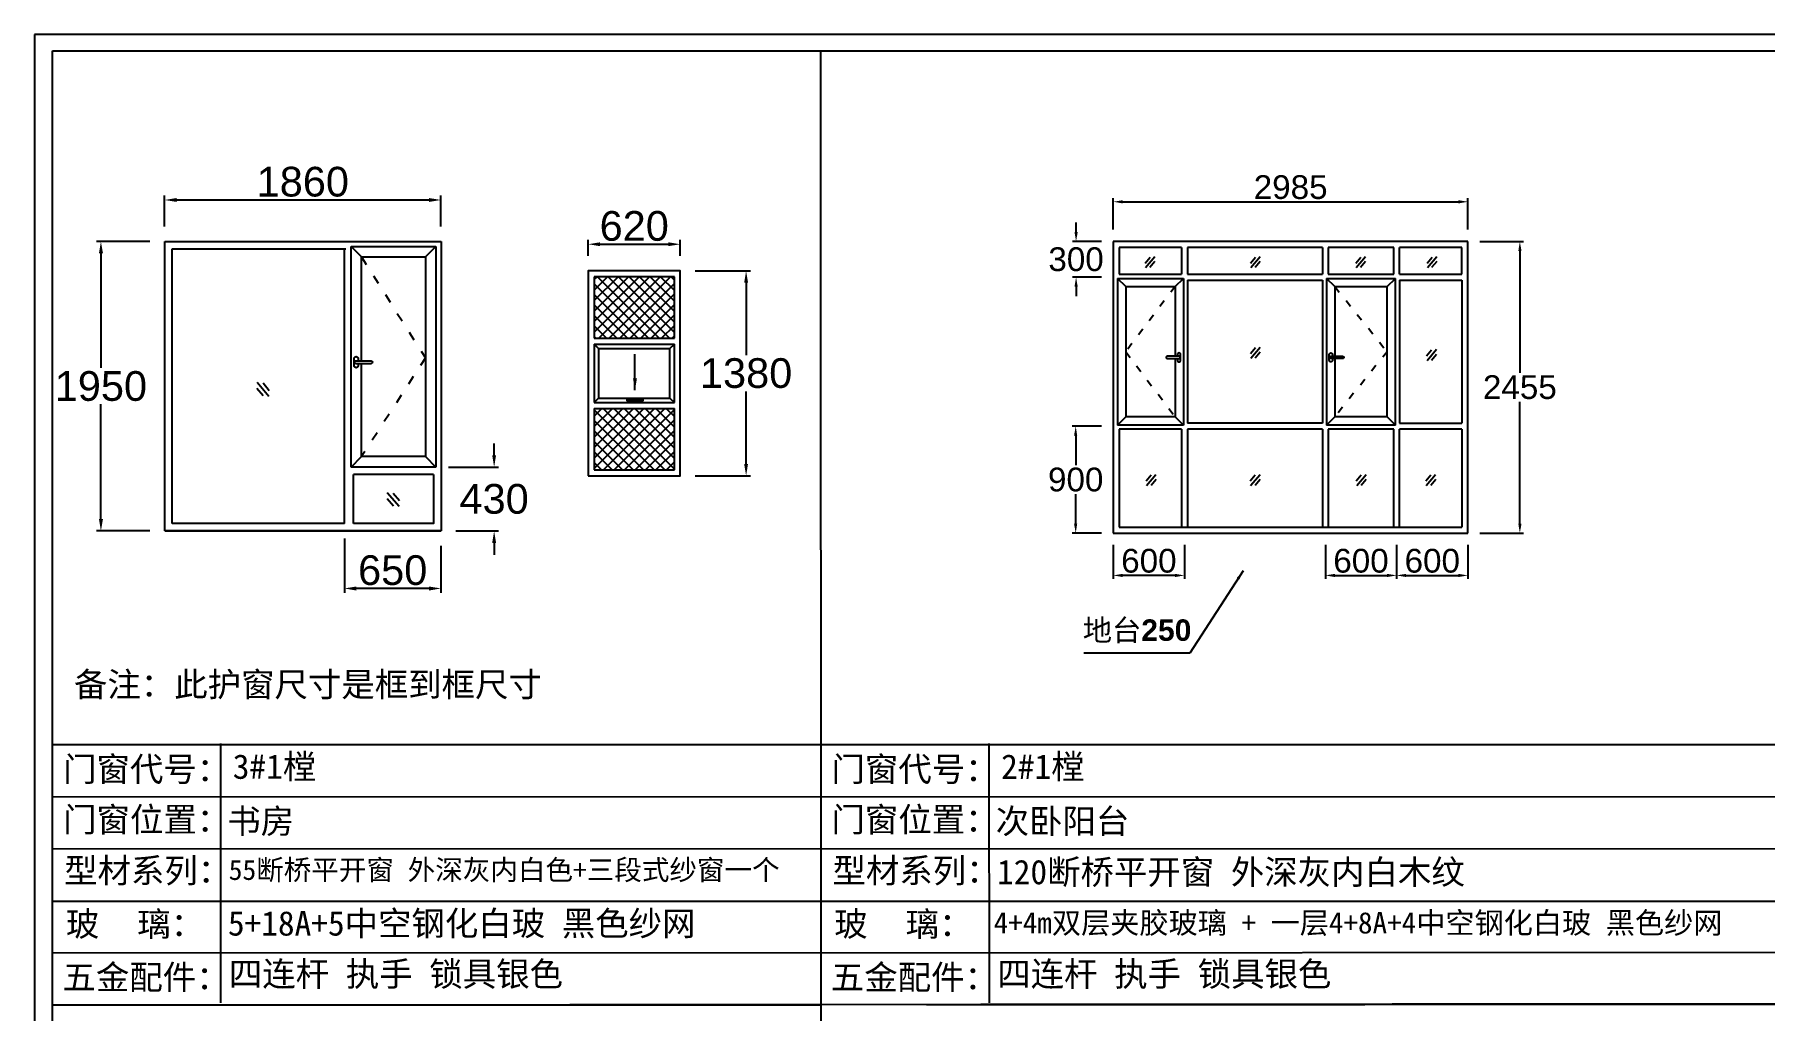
# Model space of a CAD drawing. Header units: inches. Extents: x -138455 to 599497, y -747149 to 13167.
# Drawn here: x 253552 to 268110, y -237677 to -229460 of the extents above; entities that cross this region are included whole.
import ezdxf

# ---------------------------------------------------------------- set-up
doc = ezdxf.new("R2010")
doc.units = ezdxf.units.IN
doc.header["$MEASUREMENT"] = 0
doc.header["$PDMODE"] = 35
doc.header["$PDSIZE"] = -3
doc.linetypes.add('ACAD_ISO03W100', pattern=[30, 12, -18])
doc.layers.add('0 @ 1', color=7, linetype='Continuous')
doc.styles.add('Annotative', font='arialbd.ttf')
doc.styles.get("Standard").update_dxf_attribs({"font": 'arial.ttf'})
doc.dimstyles.get("Standard").update_dxf_attribs({"dimtxt": 80, "dimasz": 70, "dimexe": 40, "dimexo": 80, "dimgap": 0, "dimtad": 1, "dimtih": 1, "dimtoh": 1, "dimdec": 0, "dimzin": 0, "dimdsep": 46, "dimtxsty": 'Standard', "dimcen": 0.09, "dimadec": 0, "dimazin": 0, "dimtfac": 1, "dimtdec": 0, "dimtofl": 0, "dimtmove": 0, "dimatfit": 3, "dimfxl": 0, "dimtolj": 1, "dimtzin": 0, "dimarcsym": 0})
pattern_1 = [(45, (9863.65, 1876.17), (-35.355339, 35.355339), []), (135, (9863.65, 1876.17), (-35.355339, -35.355339), [])]

# ---------------------------------------------------------------- blocks, each defined once
blk = doc.blocks.new('*D867')
at = {"color": 0, "lineweight": -2, "transparency": 16777216}
for p, q in [((262630, -233758), (262630, -234044)), ((263230, -233758), (263230, -234044)), ((263150, -234014), (262710, -234014))]:
    blk.add_line(p, q, dxfattribs=at)
at = {"color": 0, "transparency": 16777216}
for points in [[(262710, -234001), (262710, -234028), (262630, -234014)], [(263150, -234001), (263150, -234028), (263230, -234014)]]:
    blk.add_solid(points, dxfattribs=at)
at = {"layer": 'Defpoints', "color": 0, "transparency": 16777216}
for p in [(262630, -233658), (263230, -233658), (262630, -234014)]:
    blk.add_point(p, dxfattribs=at)
at = {"color": 0, "transparency": 16777216, "insert": (262930, -233892), "char_height": 200, "attachment_point": 5}
blk.add_mtext('\\A1;600', dxfattribs=at)
blk = doc.blocks.new('*D868')
at = {"color": 0, "lineweight": -2, "transparency": 16777216}
for p, q in [((264415, -233758), (264415, -234044)), ((265015, -233758), (265015, -234044)), ((264495, -234014), (264935, -234014))]:
    blk.add_line(p, q, dxfattribs=at)
at = {"color": 0, "transparency": 16777216}
for points in [[(264495, -234001), (264495, -234028), (264415, -234014)], [(264935, -234001), (264935, -234028), (265015, -234014)]]:
    blk.add_solid(points, dxfattribs=at)
at = {"layer": 'Defpoints', "color": 0, "transparency": 16777216}
for p in [(264415, -233658), (265015, -233658), (265015, -234014)]:
    blk.add_point(p, dxfattribs=at)
at = {"color": 0, "transparency": 16777216, "insert": (264715, -233892), "char_height": 200, "attachment_point": 5}
blk.add_mtext('\\A1;600', dxfattribs=at)
blk = doc.blocks.new('*D869')
at = {"color": 0, "lineweight": -2, "transparency": 16777216}
for p, q in [((265715, -231203), (266082, -231203)), ((266052, -231283), (266052, -232308)), ((266052, -233578), (266052, -232552)), ((265715, -233658), (266082, -233658))]:
    blk.add_line(p, q, dxfattribs=at)
at = {"color": 0, "transparency": 16777216}
for points in [[(266039, -231283), (266066, -231283), (266052, -231203)], [(266039, -233578), (266066, -233578), (266052, -233658)]]:
    blk.add_solid(points, dxfattribs=at)
at = {"layer": 'Defpoints', "color": 0, "transparency": 16777216}
for p in [(265615, -231203), (266052, -231203), (265615, -233658)]:
    blk.add_point(p, dxfattribs=at)
at = {"color": 0, "transparency": 16777216, "insert": (266052, -232430), "char_height": 200, "attachment_point": 5}
blk.add_mtext('\\A1;2455', dxfattribs=at)
blk = doc.blocks.new('*D870')
at = {"color": 0, "lineweight": -2, "transparency": 16777216}
for p, q in [((262317, -231123), (262317, -231043)), ((262530, -231203), (262287, -231203)), ((262530, -231503), (262287, -231503)), ((262317, -231583), (262317, -231663))]:
    blk.add_line(p, q, dxfattribs=at)
at = {"color": 0, "transparency": 16777216}
for points in [[(262304, -231123), (262331, -231123), (262317, -231203)], [(262304, -231583), (262331, -231583), (262317, -231503)]]:
    blk.add_solid(points, dxfattribs=at)
at = {"layer": 'Defpoints', "color": 0, "transparency": 16777216}
for p in [(262317, -231203), (262630, -231203), (262630, -231503)]:
    blk.add_point(p, dxfattribs=at)
at = {"color": 0, "transparency": 16777216, "insert": (262317, -231353), "char_height": 200, "attachment_point": 5}
blk.add_mtext('\\A1;300', dxfattribs=at)
blk = doc.blocks.new('*D871')
at = {"color": 0, "lineweight": -2, "transparency": 16777216}
for p, q in [((262530, -232758), (262284, -232758)), ((262314, -232838), (262314, -233086)), ((262314, -233578), (262314, -233330)), ((262530, -233658), (262284, -233658))]:
    blk.add_line(p, q, dxfattribs=at)
at = {"color": 0, "transparency": 16777216}
for points in [[(262300, -232838), (262327, -232838), (262314, -232758)], [(262300, -233578), (262327, -233578), (262314, -233658)]]:
    blk.add_solid(points, dxfattribs=at)
at = {"layer": 'Defpoints', "color": 0, "transparency": 16777216}
for p in [(262630, -232758), (262314, -233658), (262630, -233658)]:
    blk.add_point(p, dxfattribs=at)
at = {"color": 0, "transparency": 16777216, "insert": (262314, -233208), "char_height": 200, "attachment_point": 5}
blk.add_mtext('\\A1;900', dxfattribs=at)
blk = doc.blocks.new('*D872')
at = {"color": 0, "lineweight": -2, "transparency": 16777216}
for p, q in [((262630, -231103), (262630, -230838)), ((262710, -230868), (265535, -230868)), ((265615, -231103), (265615, -230838))]:
    blk.add_line(p, q, dxfattribs=at)
at = {"color": 0, "transparency": 16777216}
for points in [[(262710, -230855), (262710, -230882), (262630, -230868)], [(265535, -230855), (265535, -230882), (265615, -230868)]]:
    blk.add_solid(points, dxfattribs=at)
at = {"layer": 'Defpoints', "color": 0, "transparency": 16777216}
for p in [(265615, -230868), (262630, -231203), (265615, -231203)]:
    blk.add_point(p, dxfattribs=at)
at = {"color": 0, "transparency": 16777216, "insert": (264123, -230746), "char_height": 200, "attachment_point": 5}
blk.add_mtext('\\A1;2985', dxfattribs=at)
blk = doc.blocks.new('123as')
at = {"color": 0}
for p, q in [((90189, 51387), (90252, 51462)), ((90194, 51330), (90312, 51470)), ((90251, 51335), (90314, 51410))]:
    blk.add_line(p, q, dxfattribs=at)
blk = doc.blocks.new('dzcs')
blk.add_lwpolyline([(142096, -3328), (142196, -3328, 0.414214), (142206, -3318), (142206, -3318, 0.414214), (142196, -3308), (142096, -3308, 0.414214), (142086, -3318), (142086, -3318, 0.414214)], format="xyb", close=True)
blk.add_lwpolyline([(142182, -3328), (142182, -3342, 0.414214), (142196, -3355), (142196, -3355, 0.414214), (142209, -3342), (142209, -3294, 0.414214), (142196, -3280), (142196, -3280, 0.414214), (142182, -3294), (142182, -3308)], format="xyb")
blk = doc.blocks.new('*D905')
at = {"color": 0, "lineweight": -2, "transparency": 16777216}
for p, q in [((256183, -233528), (256183, -233895)), ((256833, -233578), (256833, -233895)), ((256753, -233865), (256263, -233865))]:
    blk.add_line(p, q, dxfattribs=at)
at = {"color": 0, "transparency": 16777216}
for points in [[(256263, -233852), (256263, -233879), (256183, -233865)], [(256753, -233852), (256753, -233879), (256833, -233865)]]:
    blk.add_solid(points, dxfattribs=at)
at = {"layer": 'Defpoints', "color": 0, "transparency": 16777216}
for p in [(256183, -233428), (256833, -233478), (256183, -233865)]:
    blk.add_point(p, dxfattribs=at)
at = {"color": 0, "transparency": 16777216, "insert": (256508, -233743), "char_height": 200, "attachment_point": 5}
blk.add_mtext('\\A1;650', dxfattribs=at)
blk = doc.blocks.new('*D909')
at = {"color": 0, "lineweight": -2, "transparency": 16777216}
for p, q in [((257191, -232968), (257191, -232888)), ((256883, -233048), (257221, -233048)), ((256933, -233478), (257221, -233478)), ((257191, -233558), (257191, -233638))]:
    blk.add_line(p, q, dxfattribs=at)
at = {"color": 0, "transparency": 16777216}
for points in [[(257178, -232968), (257204, -232968), (257191, -233048)], [(257178, -233558), (257204, -233558), (257191, -233478)]]:
    blk.add_solid(points, dxfattribs=at)
at = {"layer": 'Defpoints', "color": 0, "transparency": 16777216}
for p in [(256783, -233048), (256833, -233478), (257191, -233478)]:
    blk.add_point(p, dxfattribs=at)
at = {"color": 0, "transparency": 16777216, "insert": (257191, -233263), "char_height": 200, "attachment_point": 5}
blk.add_mtext('\\A1;430', dxfattribs=at)
blk = doc.blocks.new('*D904')
at = {"color": 0, "lineweight": -2, "transparency": 16777216}
for p, q in [((254873, -231528), (254514, -231528)), ((254544, -231608), (254544, -232380)), ((254544, -233398), (254544, -232625)), ((254873, -233478), (254514, -233478))]:
    blk.add_line(p, q, dxfattribs=at)
at = {"color": 0, "transparency": 16777216}
for points in [[(254531, -231608), (254558, -231608), (254544, -231528)], [(254531, -233398), (254558, -233398), (254544, -233478)]]:
    blk.add_solid(points, dxfattribs=at)
at = {"layer": 'Defpoints', "color": 0, "transparency": 16777216}
for p in [(254973, -231528), (254544, -233478), (254973, -233478)]:
    blk.add_point(p, dxfattribs=at)
at = {"color": 0, "transparency": 16777216, "insert": (254544, -232503), "char_height": 200, "attachment_point": 5}
blk.add_mtext('\\A1;1950', dxfattribs=at)
blk = doc.blocks.new('*D906')
at = {"color": 0, "lineweight": -2, "transparency": 16777216}
for p, q in [((257824, -231626), (257824, -231517)), ((257904, -231547), (258364, -231547)), ((258444, -231626), (258444, -231517))]:
    blk.add_line(p, q, dxfattribs=at)
at = {"color": 0, "transparency": 16777216}
for points in [[(257904, -231534), (257904, -231560), (257824, -231547)], [(258364, -231534), (258364, -231560), (258444, -231547)]]:
    blk.add_solid(points, dxfattribs=at)
at = {"layer": 'Defpoints', "color": 0, "transparency": 16777216}
for p in [(258444, -231547), (257824, -231726), (258444, -231726)]:
    blk.add_point(p, dxfattribs=at)
at = {"color": 0, "transparency": 16777216, "insert": (258134, -231425), "char_height": 200, "attachment_point": 5}
blk.add_mtext('\\A1;620', dxfattribs=at)
blk = doc.blocks.new('*D910')
at = {"color": 0, "lineweight": -2, "transparency": 16777216}
for p, q in [((258544, -231726), (258917, -231726)), ((258887, -231806), (258887, -232294)), ((258887, -233026), (258887, -232539)), ((258544, -233106), (258917, -233106))]:
    blk.add_line(p, q, dxfattribs=at)
at = {"color": 0, "transparency": 16777216}
for points in [[(258874, -231806), (258900, -231806), (258887, -231726)], [(258874, -233026), (258900, -233026), (258887, -233106)]]:
    blk.add_solid(points, dxfattribs=at)
at = {"layer": 'Defpoints', "color": 0, "transparency": 16777216}
for p in [(258444, -231726), (258444, -233106), (258887, -233106)]:
    blk.add_point(p, dxfattribs=at)
at = {"color": 0, "transparency": 16777216, "insert": (258887, -232416), "char_height": 200, "attachment_point": 5}
blk.add_mtext('\\A1;1380', dxfattribs=at)
blk = doc.blocks.new('*D903')
at = {"color": 0, "lineweight": -2, "transparency": 16777216}
for p, q in [((254973, -231428), (254973, -231219)), ((256833, -231428), (256833, -231219)), ((255053, -231249), (256753, -231249))]:
    blk.add_line(p, q, dxfattribs=at)
at = {"color": 0, "transparency": 16777216}
for points in [[(255053, -231236), (255053, -231262), (254973, -231249)], [(256753, -231236), (256753, -231262), (256833, -231249)]]:
    blk.add_solid(points, dxfattribs=at)
at = {"layer": 'Defpoints', "color": 0, "transparency": 16777216}
for p in [(256833, -231249), (254973, -231528), (256833, -231528)]:
    blk.add_point(p, dxfattribs=at)
at = {"color": 0, "transparency": 16777216, "insert": (255903, -231127), "char_height": 200, "attachment_point": 5}
blk.add_mtext('\\A1;1860', dxfattribs=at)
blk = doc.blocks.new('*D902')
at = {"color": 0, "lineweight": -2, "transparency": 16777216}
for p, q in [((265015, -233758), (265015, -234044)), ((265615, -233758), (265615, -234044)), ((265095, -234014), (265535, -234014))]:
    blk.add_line(p, q, dxfattribs=at)
at = {"color": 0, "transparency": 16777216}
for points in [[(265095, -234001), (265095, -234028), (265015, -234014)], [(265535, -234001), (265535, -234028), (265615, -234014)]]:
    blk.add_solid(points, dxfattribs=at)
at = {"layer": 'Defpoints', "color": 0, "transparency": 16777216}
for p in [(265015, -233658), (265615, -233658), (265615, -234014)]:
    blk.add_point(p, dxfattribs=at)
at = {"color": 0, "transparency": 16777216, "insert": (265315, -233892), "char_height": 200, "attachment_point": 5}
blk.add_mtext('\\A1;600', dxfattribs=at)
blk = doc.blocks.new('nnn2222222222222')
h = blk.add_hatch()
h.set_pattern_fill('ANSI37', color=256, scale=400)
h.set_pattern_definition(pattern_1)
h.paths.add_polyline_path([(257864.2, -231765.9), (257864.2, -232179.2), (258404.2, -232179.8), (258404.2, -231766.5)])
h = blk.add_hatch()
h.set_pattern_fill('ANSI37', color=256, scale=400)
h.set_pattern_definition(pattern_1)
h.paths.add_polyline_path([(257864.2, -232652.5), (257864.2, -233065.9), (258404.2, -233066.5), (258404.2, -232653.1)])
for p, q in [((254973.5, -233477.5), (254973.5, -231527.5)), ((254973.5, -231527.5), (256833.5, -231527.5)), ((255023.5, -233427.5), (255023.5, -231577.5)), ((255023.5, -231577.5), (256193.5, -231577.5)), ((256183.5, -233427.5), (256183.5, -231577.5)), ((256228.5, -231562.5), (256798.5, -231562.5)), ((256228.5, -233047.5), (256228.5, -231562.5)), ((256298.5, -231632.5), (256228.5, -231562.5)), ((256728.5, -231632.5), (256798.5, -231562.5)), ((256798.5, -231562.5), (256798.5, -233047.5)), ((256833.5, -231527.5), (256833.5, -233477.5)), ((256298.5, -231632.5), (256728.5, -231632.5)), ((256298.5, -232331.1), (256298.5, -231632.5)), ((256728.5, -231632.5), (256728.5, -232977.5)), ((258404.2, -231766.5), (257864.2, -231765.9)), ((257864.2, -231765.9), (257864.2, -232179.2)), ((258404.2, -232179.8), (258404.2, -231766.5)), ((257864.2, -232179.2), (258404.2, -232179.8)), ((257864.2, -232219.2), (257864.2, -232612.5)), ((257864.2, -232219.2), (258404.2, -232219.8)), ((257894.2, -232249.2), (257864.2, -232219.2)), ((257894.2, -232249.2), (257894.2, -232582.5)), ((257894.2, -232249.2), (258374.2, -232249.8)), ((258374.2, -232249.8), (258404.2, -232219.8)), ((258374.2, -232583.1), (258374.2, -232249.8)), ((258404.2, -232613.1), (258404.2, -232219.8)), ((256298.5, -232977.5), (256298.5, -232351.1)), ((257894.2, -232582.5), (257864.2, -232612.5)), ((257864.2, -232612.5), (258404.2, -232613.1)), ((257894.2, -232582.5), (258374.2, -232583.1)), ((258374.2, -232583.1), (258404.2, -232613.1)), ((257864.2, -232652.5), (257864.2, -233065.9)), ((257864.2, -232652.5), (258404.2, -232653.1)), ((258404.2, -233066.5), (258404.2, -232653.1)), ((256228.5, -233047.5), (256298.5, -232977.5)), ((256728.5, -232977.5), (256298.5, -232977.5)), ((256728.5, -232977.5), (256798.5, -233047.5)), ((256798.5, -233047.5), (256228.5, -233047.5)), ((256783.5, -233097.5), (256243.5, -233097.5)), ((256243.5, -233427.5), (256243.5, -233097.5)), ((257864.2, -233065.9), (258404.2, -233066.5)), ((256183.5, -233427.5), (255023.5, -233427.5)), ((256833.5, -233477.5), (254973.5, -233477.5)), ((254973.5, -233477.5), (256833.5, -233477.5))]:
    blk.add_line(p, q)
at = {"linetype": 'ACAD_ISO03W100', "ltscale": 5}
blk.add_lwpolyline([(256298.5, -231632.5), (256728.5, -232312.5), (256298.5, -232977.5)], dxfattribs=at)
blk.add_lwpolyline([(257824.2, -233105.9), (258444.2, -233106.5), (258444.2, -231726.5), (257824.2, -231725.9)], close=True)
blk.add_lwpolyline([(258090.8, -232603.6), (258187.6, -232603.6, 0.4142136), (258193.5, -232597.6), (258193.5, -232597.6, 0.4142136), (258187.6, -232591.7), (258090.8, -232591.7, 0.4142136), (258084.8, -232597.6), (258084.8, -232597.6, 0.4142136)], format="xyb", close=True)
blk.add_lwpolyline([(256783.5, -233097.5), (256783.5, -233427.5), (256243.5, -233427.5)])
at = {"xscale": -1}
blk.add_blockref('dzcs', (398457.7, -229023.3), dxfattribs=at)
at = {"xscale": -0.6684526412304121, "yscale": 0.6684526412304121, "zscale": 0.6684526412304121}
for p in [(315964.6, -266883.4), (316841.3, -267625.7)]:
    blk.add_blockref('123as', p, dxfattribs=at)
for base, p1, p2, picture, middle in [((256833.5, -231248.9), (254973.5, -231527.5), (256833.5, -231527.5), '*D903', (255903.5, -231126.8)), ((258444.2, -231547.1), (257824.2, -231725.9), (258444.2, -231726.5), '*D906', (258134.2, -231425))]:
    dim = blk.add_linear_dim(base=base, p1=p1, p2=p2, dimstyle='Standard', override={"dimtxt": 200, "dimasz": 80, "dimexe": 30, "dimexo": 100, "dimgap": 20})
    dim.commit()
    dim.dimension.update_dxf_attribs({"geometry": picture, "text_midpoint": middle})
for base, p1, p2, angle, picture, middle, dimtype in [((254544.4, -233477.5), (254973.5, -231527.5), (254973.5, -233477.5), 90, '*D904', (254544.4, -232502.5), 128), ((258887.1, -233106.5), (258444.2, -231726.5), (258444.2, -233106.5), 90, '*D910', (258887.1, -232416.5), 160), ((256183.5, -233865.4), (256833.5, -233477.5), (256183.5, -233427.5), 180, '*D905', (256508.5, -233865.4), 128)]:
    dim = blk.add_linear_dim(base=base, p1=p1, p2=p2, angle=angle, dimstyle='Standard', override={"dimtxt": 200, "dimasz": 80, "dimexe": 30, "dimexo": 100, "dimgap": 20})
    dim.commit()
    dim.dimension.update_dxf_attribs({"geometry": picture, "text_midpoint": middle, "dimtype": dimtype})
dim = blk.add_linear_dim(base=(257190.9, -233477.5), p1=(256783.5, -233047.5), p2=(256833.5, -233477.5), angle=90, dimstyle='Standard', override={"dimtxt": 200, "dimasz": 80, "dimexe": 30, "dimexo": 100, "dimgap": 20})
dim.commit()
dim.dimension.update_dxf_attribs({"geometry": '*D909', "text_midpoint": (257190.9, -233262.5)})
blk.add_leader([(258139, -232530.7), (258139, -232287.2)], dimstyle='Standard', override={"dimtxt": 200, "dimasz": 80, "dimexe": 30, "dimexo": 100, "dimgap": 20})

msp = doc.modelspace()

# ---------------------------------------------------------------- linework, layer by layer
for p, q in [((279079, -229460.4), (253552, -229460.4)), ((253552, -229460.4), (253552, -245841)), ((253701.9, -237629.5), (253702, -229597.3)), ((253702, -229597.3), (260168.5, -229597.3)), ((260168.5, -229597.4), (268274.5, -229597.4)), ((260174.3, -245705), (260168.5, -229597.4)), ((265615.1, -231202.8), (262630.1, -231202.8)), ((262630.1, -231202.8), (262630.1, -233657.8)), ((262680.1, -231252.8), (262680.1, -231477.8)), ((263205.1, -231252.8), (262680.1, -231252.8)), ((263205.1, -231252.8), (263205.1, -231477.8)), ((263255.1, -231252.8), (263255.1, -231477.8)), ((264390.1, -231252.8), (263255.1, -231252.8)), ((264390.1, -231252.8), (264390.1, -231477.8)), ((264440.1, -231252.8), (264440.1, -231477.8)), ((264990.1, -231252.8), (264440.1, -231252.8)), ((264990.1, -231477.8), (264990.1, -231252.8)), ((265040.1, -231477.8), (265040.1, -231252.8)), ((265565.1, -231252.8), (265040.1, -231252.8)), ((265565.1, -231477.8), (265565.1, -231252.8)), ((265615.1, -233657.8), (265615.1, -231202.8)), ((262665.1, -231512.8), (263220.1, -231512.8)), ((262665.1, -231512.8), (262665.1, -232747.8)), ((262680.1, -231477.8), (263205.1, -231477.8)), ((262735.1, -231582.8), (263150.1, -231582.8)), ((262735.1, -231582.8), (262735.1, -232677.8)), ((263150.1, -231582.8), (263150.1, -232168.7)), ((263220.1, -231512.8), (263220.1, -232747.8)), ((263255.1, -231477.8), (264390.1, -231477.8)), ((263255.1, -231527.8), (264390.1, -231527.8)), ((263255.1, -231527.8), (263255.1, -232732.8)), ((264390.1, -231527.8), (264390.1, -232732.8)), ((264425.1, -231512.8), (265005.1, -231512.8)), ((264425.1, -231512.8), (264425.1, -232747.8)), ((264440.1, -231477.8), (264990.1, -231477.8)), ((264495.1, -231582.8), (264495.1, -232168.7)), ((264495.1, -231582.8), (264935.1, -231582.8)), ((264935.1, -232677.8), (264935.1, -231582.8)), ((265005.1, -232747.8), (265005.1, -231512.8)), ((265040.1, -231477.8), (265565.1, -231477.8)), ((265040.1, -231527.8), (265040.1, -232732.8)), ((265040.1, -231527.8), (265565.1, -231527.8)), ((265565.1, -231527.8), (265565.1, -232732.8)), ((263150.1, -232188.7), (263150.1, -232677.8)), ((264495.1, -232188.7), (264495.1, -232677.8)), ((263220.1, -232747.8), (262665.1, -232747.8)), ((263205.1, -232782.8), (262680.1, -232782.8)), ((262680.1, -232782.8), (262680.1, -233607.8)), ((263150.1, -232677.8), (262735.1, -232677.8)), ((263205.1, -232782.8), (263205.1, -233607.8)), ((264390.1, -232732.8), (263255.1, -232732.8)), ((263255.1, -232782.8), (263255.1, -233607.8)), ((264390.1, -232782.8), (263255.1, -232782.8)), ((264390.1, -232782.8), (264390.1, -233607.8)), ((265005.1, -232747.8), (264425.1, -232747.8)), ((264440.1, -232782.8), (264440.1, -233607.8)), ((264990.1, -232782.8), (264440.1, -232782.8)), ((264935.1, -232677.8), (264495.1, -232677.8)), ((264990.1, -233607.8), (264990.1, -232782.8)), ((265040.1, -232732.8), (265565.1, -232732.8)), ((265565.1, -232782.8), (265040.1, -232782.8)), ((265040.1, -233607.8), (265040.1, -232782.8)), ((265565.1, -232782.8), (265565.1, -233607.8)), ((262630.1, -233657.8), (265615.1, -233657.8)), ((262680.1, -233607.8), (265565.1, -233607.8)), ((253700.5, -235439.1), (260168.5, -235439.1)), ((255117.3, -235428.4), (255117.9, -237614.2)), ((260167, -235439.2), (268274.4, -235439.2)), ((261583.8, -235428.5), (261584.4, -237614.3)), ((253700.8, -235877.9), (260168.5, -235875.8)), ((260167.3, -235878), (268274.4, -235875.6)), ((253701.1, -236316.9), (260168.5, -236314.7)), ((260167.6, -236317), (268274.4, -236314.6)), ((253701.4, -236756.1), (260168.5, -236756.1)), ((260167.9, -236756.2), (268274.4, -236756.2)), ((253701.6, -237191.8), (260168.4, -237187.8)), ((260168.2, -237191.9), (268274.4, -237187.4)), ((253701.8, -245710.6), (253701.9, -237629.5)), ((253701.9, -237629.5), (260168.4, -237629.5)), ((254594.2, -237629.5), (271049.6, -237616.3)), ((261060.8, -237629.6), (278945.3, -237616.4))]:
    msp.add_line(p, q)
for points in [[(262735.1, -231582.8), (262665.1, -231512.8)], [(263150.1, -231582.8), (263220.1, -231512.8)], [(264495.1, -231582.8), (264425.1, -231512.8)], [(264935.1, -231582.8), (265005.1, -231512.8)], [(262735.1, -232677.8), (262665.1, -232747.8)], [(263150.1, -232677.8), (263220.1, -232747.8)], [(264495.1, -232677.8), (264425.1, -232747.8)], [(264935.1, -232677.8), (265005.1, -232747.8)]]:
    msp.add_lwpolyline(points)
at = {"linetype": 'ACAD_ISO03W100', "ltscale": 5}
for points in [[(263150.1, -231582.8), (262735.1, -232130.3), (263150.1, -232677.8)], [(264495.1, -231582.8), (264935.1, -232130.3), (264495.1, -232677.8)]]:
    msp.add_lwpolyline(points, dxfattribs=at)

# ---------------------------------------------------------------- block references
for name, p, xscale, yscale, zscale in [('nnn2222222222222', (-64146.2, 58277.4), 1.2502994209149, 1.2502994209149, 1.2502994209149), ('123as', (202610.2, -265733.7), 0.6684526412304121, 0.6684526412304121, 0.6684526412304121), ('123as', (203496.8, -265733.7), 0.6684526412304121, 0.6684526412304121, 0.6684526412304121), ('123as', (204383.6, -265733.7), 0.6684526412304121, 0.6684526412304121, 0.6684526412304121), ('123as', (204984.1, -265733.7), 0.6684526412304121, 0.6684526412304121, 0.6684526412304121), ('123as', (203496.8, -266496.4), 0.6684526412304121, 0.6684526412304121, 0.6684526412304121), ('123as', (204980.3, -266515.5), 0.6684526412304121, 0.6684526412304121, 0.6684526412304121), ('123as', (202620, -267568.4), 0.6684526412304121, 0.6684526412304121, 0.6684526412304121), ('123as', (203495.8, -267568.4), 0.6684526412304121, 0.6684526412304121, 0.6684526412304121), ('123as', (204388.6, -267568.4), 0.6684526412304121, 0.6684526412304121, 0.6684526412304121), ('123as', (204973.3, -267568.4), 0.6684526412304121, 0.6684526412304121, 0.6684526412304121)]:
    msp.add_blockref(name, p, dxfattribs=dict(xscale=xscale, yscale=yscale, zscale=zscale))
msp.add_blockref('dzcs', (120988, -228860.9))
at = {"xscale": -1}
msp.add_blockref('dzcs', (406657.2, -228860.9), dxfattribs=at)

# ---------------------------------------------------------------- texts
at = {"layer": '0 @ 1', "style": 'Annotative'}
for s, p in [('备注：此护窗尺寸是框到框尺寸', (253883.4, -235035)), ('门窗代号：', (253792.1, -235748)), ('门窗代号：', (260258.6, -235748.1)), ('门窗位置：', (253792.1, -236172.8)), ('门窗位置：', (260258.6, -236172.9)), ('型材系列：', (253800.7, -236602)), ('型材系列：', (260267.3, -236602.1)), ('玻    璃：', (253815.2, -237051.9)), ('玻    璃：', (260281.7, -237052)), ('五金配件：', (253787, -237500.3)), ('五金配件：', (260253.5, -237500.4))]:
    msp.add_text(s, height=206.21, dxfattribs=at).set_placement(p)
at = {"layer": '0 @ 1', "attachment_point": 1, "style": 'Annotative'}
for s, width, insert, char_height in [('{\\fSimSun|b1|i0|c134|p2;地台}250', 951.731, (262373.4, -234384.5), 180.693), ('{\\fSimSun|b1|i0|c134|p2;3#1樘}', 4396.385, (255220, -235520.7), 206.21), ('{\\fSimSun|b1|i0|c134|p2;2#1樘}', 4396.385, (261686.5, -235520.8), 206.21), ('{\\fSimSun|b1|i0|c134|p2;书房}', 4396.385, (255173.9, -235980.1), 206.21), ('{\\fSimSun|b1|i0|c134|p2;次卧阳台}', 4396.385, (261640.4, -235980.2), 206.21), ('{\\fSimSun|b1|i0|c134|p2;55断桥平开窗 外深灰内白色+三段式纱窗一个}', 6329.508, (255185.8, -236408.3), 170), ('{\\fSimSun|b1|i0|c134|p2;120断桥平开窗 外深灰内白木纹}', 4396.385, (261652.3, -236408.4), 206.21), ('{\\fSimSun|b1|i0|c134|p2;5+18A+5中空钢化白玻 黑色纱网}', 5972.399, (255179.2, -236840.7), 206.21), ('{\\fSimSun|b1|i0|c134|p2;4+4m双层夹胶玻璃 + 一层4+8A+4中空钢化白玻 黑色纱网}', 6587.2, (261623.6, -236849.1), 180), ('{\\fSimSun|b1|i0|c134|p2;四连杆 执手 锁具银色}', 5156.596, (255187.2, -237266.7), 206.21), ('{\\fSimSun|b1|i0|c134|p2;四连杆 执手 锁具银色}', 5156.596, (261653.7, -237266.8), 206.21)]:
    msp.add_mtext_dynamic_manual_height_columns(s, width=width, gutter_width=903.5, heights=[0], dxfattribs=dict(at, insert=insert, char_height=char_height))

# ---------------------------------------------------------------- dimensions: what is measured, and where the dimension line sits
for base, p1, p2, picture, middle in [((265615.1, -230868.4), (262630.1, -231202.8), (265615.1, -231202.8), '*D872', (264122.6, -230746.3)), ((265615.1, -234014.4), (265015.1, -233657.8), (265615.1, -233657.8), '*D902', (265315.1, -233892.3))]:
    dim = msp.add_linear_dim(base=base, p1=p1, p2=p2, dimstyle='Standard', override={"dimtxt": 200, "dimasz": 80, "dimexe": 30, "dimexo": 100, "dimgap": 20})
    dim.commit()
    dim.dimension.update_dxf_attribs({"geometry": picture, "text_midpoint": middle})
for base, p1, p2, picture, middle in [((262317.2, -231202.8), (262630.1, -231502.8), (262630.1, -231202.8), '*D870', (262317.2, -231352.8)), ((266052.2, -231202.8), (265615.1, -233657.8), (265615.1, -231202.8), '*D869', (266052.2, -232430.3)), ((262313.8, -233657.8), (262630.1, -232757.8), (262630.1, -233657.8), '*D871', (262313.8, -233207.8))]:
    dim = msp.add_linear_dim(base=base, p1=p1, p2=p2, angle=90, dimstyle='Standard', override={"dimtxt": 200, "dimasz": 80, "dimexe": 30, "dimexo": 100, "dimgap": 20})
    dim.commit()
    dim.dimension.update_dxf_attribs({"geometry": picture, "text_midpoint": middle, "dimtype": 160})
for base, p1, p2, picture, middle in [((262630.1, -234014.4), (263230.1, -233657.8), (262630.1, -233657.8), '*D867', (262930.1, -234014.4)), ((265015.1, -234014.4), (264415.1, -233657.8), (265015.1, -233657.8), '*D868', (264715.1, -234014.4))]:
    dim = msp.add_linear_dim(base=base, p1=p1, p2=p2, dimstyle='Standard', override={"dimtxt": 200, "dimasz": 80, "dimexe": 30, "dimexo": 100, "dimgap": 20})
    dim.commit()
    dim.dimension.update_dxf_attribs({"geometry": picture, "text_midpoint": middle, "dimtype": 160})

# ---------------------------------------------------------------- leaders
msp.add_leader([(263724.2, -233974.9), (263275.8, -234670), (262381.8, -234670)], dimstyle='Standard', override={"dimtxt": 200, "dimasz": 80, "dimexe": 30, "dimexo": 100, "dimgap": 20})

doc.saveas('drawing.dxf')
